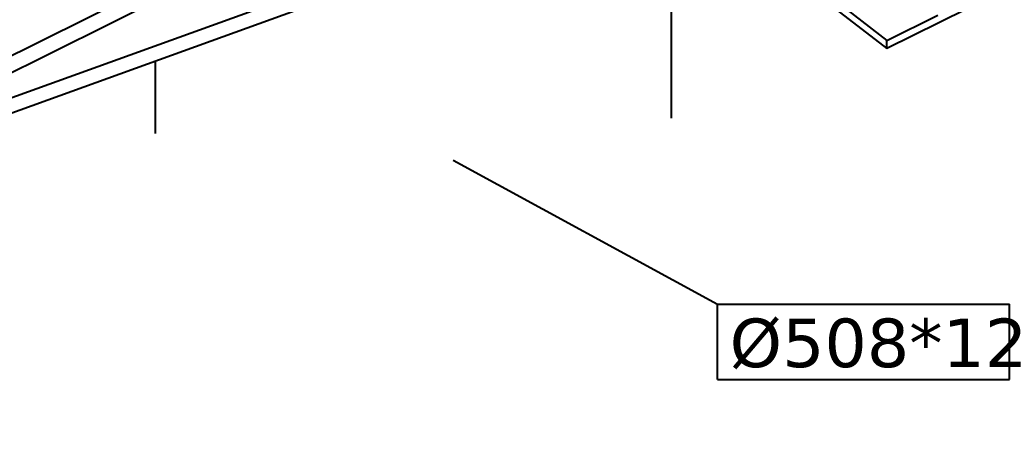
# Model space of a CAD drawing. Header units: millimetres. Extents: x 15962 to 71432, y 9666 to 72266.
# Drawn here: x 46045 to 47022, y 42733 to 43151 of the extents above; entities that cross this region are included whole.
import ezdxf

# ---------------------------------------------------------------- set-up
doc = ezdxf.new("R2010")
doc.units = ezdxf.units.MM
doc.header["$LTSCALE"] = 2
doc.styles.add('Arial Narrow', font='verdana.ttf', dxfattribs={"height": 0.2})

msp = doc.modelspace()

# ---------------------------------------------------------------- hatches: boundary and pattern name
at = {"linetype": 'Continuous'}
h = msp.add_hatch(dxfattribs=at)
h.set_pattern_fill('', scale=14, style=0, pattern_type=0)
h.set_pattern_definition([(45, (46897.78, 43326.708), (-31.431, 31.431), [])])
h.paths.add_polyline_path([(46897.7783, 43334.7179), (46897.7783, 43326.7076), (46947.8469, 43351.5855), (46947.8469, 43155.5704), (46897.7783, 43130.6925), (46897.7783, 43122.6823), (47003.0627, 43174.9955), (47003.0627, 43183.0058), (46952.9941, 43158.1279), (46952.9941, 43354.143), (47003.0627, 43379.0209), (47003.0627, 43387.0311)])

# ---------------------------------------------------------------- linework, layer by layer
at = {"color": 2, "linetype": 'Continuous'}
for p, q in [((46544.8572, 43402.9271), (46897.7783, 43130.6925)), ((46544.8572, 43394.9169), (46897.7783, 43122.6823)), ((46685.9629, 43054.2654), (46685.9629, 43286.0714)), ((45853.3553, 43008.2459), (46606.888, 43280.3272)), ((45743.4812, 42953.6522), (46606.888, 43265.4061)), ((45299.4432, 42749.5123), (46320.3177, 43256.7597)), ((45299.4432, 42733.0207), (46320.3177, 43240.2681)), ((47003.0627, 43174.9955), (46897.7783, 43122.6823)), ((46897.7783, 43130.6925), (46947.8469, 43155.5704)), ((46897.7783, 43122.6823), (46897.7783, 43130.6925)), ((46178.5479, 43039.1763), (46178.5479, 43110.7436))]:
    msp.add_line(p, q, dxfattribs=at)
at = {"color": 7, "linetype": 'Continuous'}
for p, q in [((46470.9979, 43013.0896), (46731.0508, 42871.6696)), ((46731.0508, 42871.6696), (47018.1367, 42871.6696)), ((46731.0508, 42797.6696), (46731.0508, 42871.6696)), ((47018.1367, 42797.6696), (47018.1367, 42871.6696)), ((46731.0508, 42797.6696), (47018.1367, 42797.6696))]:
    msp.add_line(p, q, dxfattribs=at)

# ---------------------------------------------------------------- wipeouts: each hides what was drawn before it
at = {"color": 0}
msp.add_wipeout([(47006.1367, 42809.6696), (47006.1367, 42859.6696), (46743.0508, 42859.6696), (46743.0508, 42809.6696)], dxfattribs=at)

# ---------------------------------------------------------------- next in the draw order: wipeouts: each hides what was drawn before it
msp.add_wipeout([(47006.1367, 42809.6696), (47006.1367, 42859.6696), (46743.0508, 42859.6696), (46743.0508, 42809.6696)], dxfattribs=at)

# ---------------------------------------------------------------- next in the draw order: texts
at = {"color": 96, "style": 'Arial Narrow'}
msp.add_text('Ø508*12', height=47.75391, dxfattribs=at).set_placement((46743.0508, 42809.6696))

doc.saveas('drawing.dxf')
